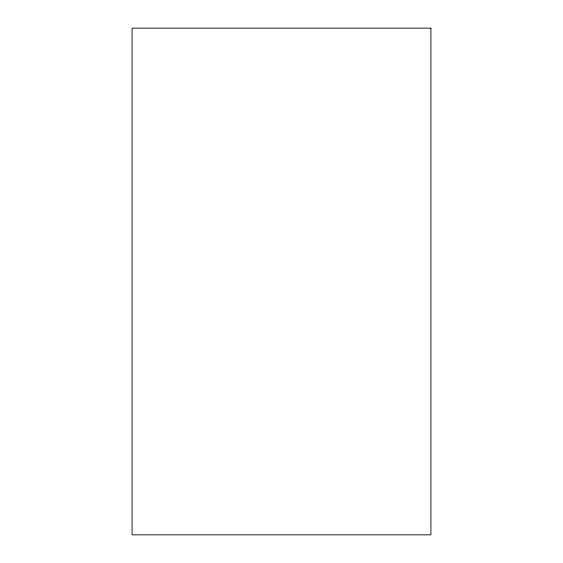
<?xml version="1.0" encoding="UTF-8"?>
<svg xmlns="http://www.w3.org/2000/svg" width="563" height="563" viewBox="0 0 563 563"><rect width="100%" height="100%" fill="white"/><g stroke="black" fill="none" stroke-linecap="round" stroke-linejoin="round"><path stroke-width="0.84" d="M430.913 28.15L132.087 28.15L132.087 534.85L430.913 534.85L430.913 28.15"/></g></svg>
